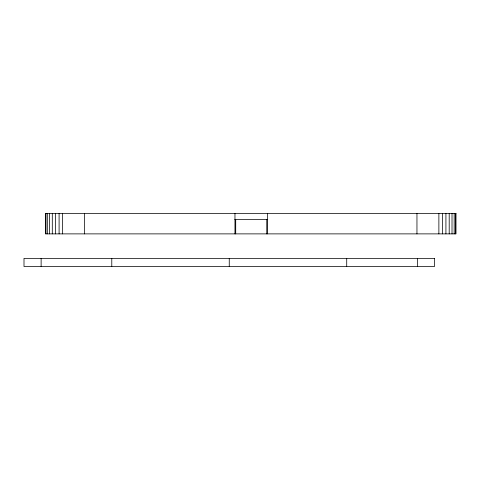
<?xml version="1.0" encoding="UTF-8"?>
<svg xmlns="http://www.w3.org/2000/svg" width="480" height="480" viewBox="0 0 480 480"><rect width="100%" height="100%" fill="white"/><g stroke="black" fill="none" stroke-linecap="round" stroke-linejoin="round"><path stroke-width="0.72" d="M234.75 219.594L267.726 219.594M455.538 213.474L455.538 233.88M454.176 213.474L454.176 233.88M452.016 213.474L452.016 233.88M449.202 213.474L449.202 233.88M445.92 213.474L445.92 233.88M442.398 213.474L442.398 233.88M438.876 213.474L438.876 233.88M417.384 258.366L417.384 266.526M416.958 213.474L416.958 233.88M346.716 258.366L346.716 266.526M267.426 213.474L267.426 233.88M266.766 219.594L266.766 233.88M235.71 219.594L235.71 233.88M234.966 213.474L234.966 233.88M229.254 258.366L229.254 266.526M111.786 258.366L111.786 266.526M84.54 213.474L84.54 233.88M62.616 213.474L62.616 233.88M59.094 213.474L59.094 233.88M55.572 213.474L55.572 233.88M52.296 213.474L52.296 233.88M49.476 213.474L49.476 233.88M47.316 213.474L47.316 233.88M45.96 213.474L45.96 233.88M41.124 258.366L41.124 266.526M456 213.474L45.492 213.474L45.492 233.88L456 233.88L456 213.474M434.508 258.366L24 258.366L24 266.526L434.508 266.526L434.508 258.366"/></g></svg>
